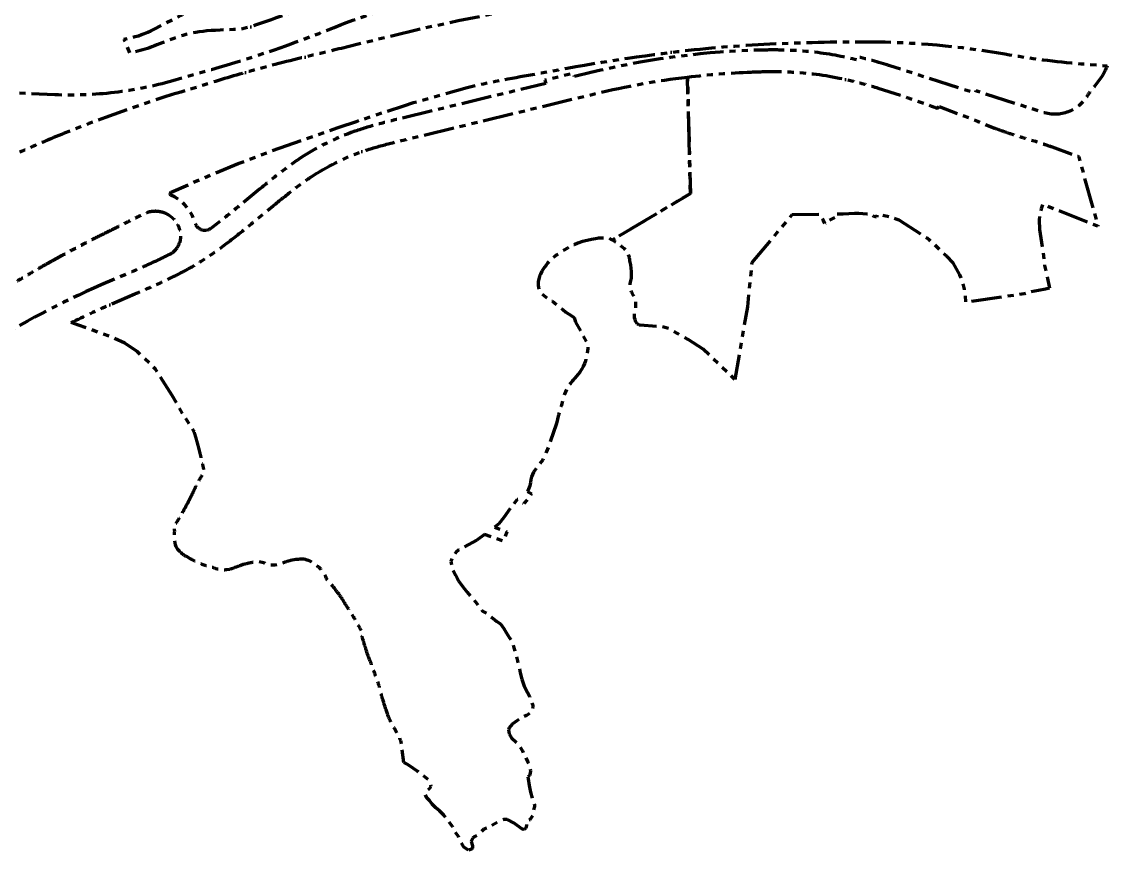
# Model space of a CAD drawing. Header units: metres. Extents: x 826132 to 828546, y 839818 to 841016.
# Drawn here: x 826764 to 827434, y 839995 to 840506 of the extents above; entities that cross this region are included whole.
import ezdxf

# ---------------------------------------------------------------- set-up
doc = ezdxf.new("R2010")
doc.units = ezdxf.units.M
doc.linetypes.add('( Phantom )', pattern=[2.5, 1.25, -0.25, 0.25, -0.25, 0.25, -0.25])
doc.layers.add('OAP820__', color=7, linetype='Continuous', lineweight=30)

# ---------------------------------------------------------------- blocks, each defined once
blk = doc.blocks.new('DGN_COMPLEXSHAPE19')
at = {"layer": 'OAP820__', "color": 7, "linetype": '( Phantom )', "lineweight": 106, "ltscale": 15}
for p, q in [((826861.82, 840369.33), (826861.82, 840369.33)), ((826855.93, 840362.34), (826855.93, 840362.34)), ((826813.5, 840343.32), (826813.5, 840343.32)), ((826741.76, 840305.44), (826704.35, 840281.7)), ((826700.38, 840282.38), (826700.38, 840282.38)), ((826704.35, 840281.7), (826704.35, 840281.7))]:
    blk.add_line(p, q, dxfattribs=at)
at = {"layer": 'OAP820__', "color": 7, "linetype": '( Phantom )', "lineweight": 106, "ltscale": 15, "flags": 128}
blk.add_lwpolyline([(826855.93, 840362.34), (826855.63, 840362.18), (826854.6, 840361.66), (826853.56, 840361.13), (826852.53, 840360.61), (826851.48, 840360.1), (826850.44, 840359.59), (826849.39, 840359.09), (826848.34, 840358.58), (826847.29, 840358.09), (826846.23, 840357.59), (826845.17, 840357.1), (826844.11, 840356.62), (826843.04, 840356.13), (826841.97, 840355.65), (826840.9, 840355.17), (826839.83, 840354.69), (826838.76, 840354.22), (826837.68, 840353.75), (826836.6, 840353.27), (826835.52, 840352.8), (826834.44, 840352.33), (826833.35, 840351.86), (826832.27, 840351.39), (826831.18, 840350.93), (826830.1, 840350.46), (826829.01, 840349.99), (826813.5, 840343.32)], dxfattribs=at)
at = {"layer": 'OAP820__', "color": 7, "linetype": '( Phantom )', "lineweight": 106, "ltscale": 15}
for centre, radius, start, end in [((826850.4, 840372.99), 12, 297.46741, 342.22585), ((827015.14, 839874.55), 510.3, 113.27477, 122.3934), ((826702.74, 840284.24), 3, 218.27328, 302.3934)]:
    blk.add_arc(centre, radius, start, end, dxfattribs=at)
blk.add_rational_spline([(826695.38, 840288.72), (826692.65, 840292.18), (826689.23, 840294.83), (826690.9, 840296.26), (826692.63, 840297.65), (826699.93, 840303.38), (826707.23, 840309.11), (826715.39, 840315.25), (826723.54, 840321.39), (826735.95, 840329.47), (826748.35, 840337.56), (826755.6, 840342.02), (826762.85, 840346.49), (826770.19, 840350.76), (826777.53, 840355.04), (826784.96, 840359.15), (826792.39, 840363.26), (826799.91, 840367.21), (826807.44, 840371.15), (826815.83, 840375.31), (826824.22, 840379.46), (826832.6, 840383.66), (826840.98, 840387.85), (826841.96, 840388.17), (826842.95, 840388.48), (826843.4, 840388.56), (826843.85, 840388.64), (826844.42, 840388.74), (826845, 840388.85), (826846.04, 840388.89), (826847.07, 840388.93), (826848.11, 840388.83), (826849.14, 840388.74), (826850.18, 840388.53), (826851.22, 840388.33), (826852.22, 840387.97), (826853.22, 840387.61), (826854.15, 840387.1), (826855.09, 840386.59), (826855.93, 840385.95), (826856.77, 840385.3), (826857.49, 840384.64), (826858.21, 840383.98), (826858.83, 840383.23), (826859.44, 840382.49), (826859.95, 840381.66), (826860.46, 840380.83), (826860.86, 840379.94), (826861.25, 840379.05), (826861.6, 840377.94), (826861.96, 840376.83), (826862.14, 840375.67), (826862.32, 840374.52), (826862.33, 840373.35), (826862.33, 840372.18), (826862.16, 840371.03), (826861.99, 840369.87)], [1, 0.992601503754, 1, 1, 1, 1, 1, 1, 1, 1, 1, 1, 1, 1, 1, 1, 1, 1, 1, 1, 1, 1, 1, 1, 1, 1, 1, 1, 1, 1, 1, 1, 1, 1, 1, 1, 1, 1, 1, 1, 1, 1, 1, 1, 1, 1, 1, 1, 1, 1, 1, 1, 1, 1, 1, 1, 1], degree=2, knots=[0, 0, 0, 0.008936, 0.008936, 0.045642, 0.045642, 0.082348, 0.082348, 0.119054, 0.119054, 0.15576, 0.15576, 0.192466, 0.192466, 0.229172, 0.229172, 0.265878, 0.265878, 0.302584, 0.302584, 0.33929, 0.33929, 0.375996, 0.375996, 0.412703, 0.412703, 0.449409, 0.449409, 0.486115, 0.486115, 0.522821, 0.522821, 0.559527, 0.559527, 0.596233, 0.596233, 0.632939, 0.632939, 0.669645, 0.669645, 0.706351, 0.706351, 0.743057, 0.743057, 0.779763, 0.779763, 0.81647, 0.81647, 0.853176, 0.853176, 0.889882, 0.889882, 0.926588, 0.926588, 0.963294, 0.963294, 1, 1, 1], dxfattribs=at)
for points in [[(826861.99, 840369.87), (826861.91, 840369.6), (826861.82, 840369.33)], [(826700.38, 840282.38), (826697.88, 840285.55), (826695.38, 840288.72)]]:
    blk.add_open_spline(points, degree=2, dxfattribs=at)

msp = doc.modelspace()

# ---------------------------------------------------------------- linework, layer by layer
at = {"color": 7, "linetype": '( Phantom )', "lineweight": 106, "ltscale": 15, "flags": 128}
for points in [[(826997.37, 840526.62, 0.004377), (826991.17, 840524.93), (826991.17, 840524.93), (826955.32, 840520.94, -0.018049), (826905.8, 840502.56), (826905.8, 840502.56), (826899.94, 840501.04), (826897.59, 840500.92), (826895.05, 840500.81), (826892.37, 840500.69), (826889.61, 840500.57), (826886.81, 840500.44), (826884.03, 840500.29), (826881.31, 840500.11), (826878.7, 840499.9), (826876.25, 840499.65), (826873.94, 840499.36), (826871.75, 840499.02), (826869.67, 840498.64), (826867.67, 840498.21), (826865.73, 840497.74), (826863.83, 840497.21), (826861.95, 840496.64), (826860.08, 840496.02), (826858.21, 840495.36), (826856.37, 840494.67), (826854.55, 840493.97), (826852.78, 840493.26), (826851.05, 840492.57), (826849.38, 840491.9), (826847.78, 840491.26), (826846.26, 840490.67), (826844.79, 840490.12), (826843.36, 840489.61), (826841.94, 840489.13), (826840.52, 840488.67), (826839.07, 840488.23), (826837.58, 840487.81), (826836.02, 840487.39), (826834.38, 840486.98), (826832.65, 840486.57), (826831.16, 840486.25), (826827.52, 840494.86), (826828.36, 840495), (826830.39, 840495.4), (826832.41, 840495.86), (826834.41, 840496.4), (826836.39, 840496.99), (826838.35, 840497.66), (826840.28, 840498.39), (826842.19, 840499.19), (826844.08, 840500.04), (826846.07, 840501.03), (826862.75, 840509.67), (826862.75, 840509.67), (826862.76, 840509.67), (826862.76, 840509.67), (826862.84, 840509.71), (826862.85, 840509.71), (826862.85, 840509.72), (826862.86, 840509.72), (826863.33, 840509.96), (826863.34, 840509.96), (826863.35, 840509.97), (826863.36, 840509.97), (826863.51, 840510.05), (826863.52, 840510.06), (826863.53, 840510.06), (826863.54, 840510.07), (826864.02, 840510.3), (826864.03, 840510.3), (826864.04, 840510.31), (826864.05, 840510.31), (826864.2, 840510.39), (826864.21, 840510.39), (826864.22, 840510.4), (826864.23, 840510.4), (826864.71, 840510.63), (826864.72, 840510.64), (826864.73, 840510.64), (826864.74, 840510.65), (826864.9, 840510.72), (826864.91, 840510.72), (826864.92, 840510.73), (826864.92, 840510.73), (826865.41, 840510.96), (826865.42, 840510.96), (826865.43, 840510.96), (826865.44, 840510.97), (826865.6, 840511.04), (826865.6, 840511.04), (826865.62, 840511.05), (826865.62, 840511.05), (826866.11, 840511.27), (826866.12, 840511.27), (826866.13, 840511.28), (826866.14, 840511.28), (826866.3, 840511.35), (826866.31, 840511.35), (826866.32, 840511.36), (826866.33, 840511.36), (826866.82, 840511.57), (826866.83, 840511.58), (826866.84, 840511.58), (826866.84, 840511.58), (826867.01, 840511.65), (826867.01, 840511.66), (826867.03, 840511.66), (826867.03, 840511.66), (826867.53, 840511.87), (826867.54, 840511.87), (826867.55, 840511.88), (826867.55, 840511.88), (826867.72, 840511.95), (826867.73, 840511.95), (826867.74, 840511.95), (826867.74, 840511.96), (826868.24, 840512.15), (826868.25, 840512.16), (826868.26, 840512.16), (826868.27, 840512.16), (826868.43, 840512.23), (826868.44, 840512.23), (826868.45, 840512.24), (826868.46, 840512.24), (826868.96, 840512.43), (826868.97, 840512.43), (826868.98, 840512.44), (826868.99, 840512.44), (826869.15, 840512.5), (826869.16, 840512.5), (826869.17, 840512.51), (826869.18, 840512.51), (826869.68, 840512.7), (826869.69, 840512.7), (826869.7, 840512.7), (826869.71, 840512.7), (826869.87, 840512.76), (826869.88, 840512.77), (826869.89, 840512.77), (826869.9, 840512.77), (826870.4, 840512.95), (826870.41, 840512.95), (826870.42, 840512.96), (826870.43, 840512.96), (826870.6, 840513.02), (826870.61, 840513.02), (826870.62, 840513.03), (826870.63, 840513.03), (826871.13, 840513.2), (826871.14, 840513.2), (826871.14, 840513.2), (826871.14, 840513.2), (826871.23, 840513.23), (826871.23, 840513.23), (826871.24, 840513.23), (826871.24, 840513.24), (826928.99, 840532.28), (826904.41, 840590.35), (826959.82, 840615.36), (826997.37, 840526.62)], [(826881.5, 840476.16, 0.026649), (826957.06, 840502.1, -0.046688), (827020.66, 840521.12), (827020.66, 840521.12), (827051.78, 840527.35), (827051.78, 840527.35, -0.022285), (827083.15, 840532.18), (827083.15, 840532.18, -0.026771), (827101.85, 840533.2), (827101.85, 840533.2, 0.009629), (827140.68, 840533.99), (827140.68, 840533.99, 0.015248), (827158.93, 840535.28), (827158.93, 840535.28, -0.004831), (827182.54, 840537.43), (827182.54, 840537.43, -0.020323), (827282.2, 840541.49), (827282.2, 840541.49, 0.012539), (827290.08, 840541.69), (827290.08, 840541.69), (827290.13, 840528.41), (827261.46, 840527.97), (827249.24, 840527.94), (827237.04, 840527.62), (827224.43, 840526.95), (827211.57, 840526.43), (827202.9, 840525.88), (827192.78, 840525.11), (827182.01, 840524.14), (827169.29, 840522.95), (827119.47, 840520.18), (827119.47, 840520.18), (827119.47, 840520.18, 0.020208), (827107.32, 840519.01), (827107.32, 840519.01), (827104.08, 840518.56), (827097.56, 840517.56), (827090.56, 840516.48), (827085.61, 840515.7), (827085.41, 840515.66), (827077.94, 840514.45), (827065.15, 840512.21), (827057.86, 840510.93), (827033.55, 840506.07), (827012.97, 840501.65), (826964.78, 840489.97), (826964.78, 840489.97), (826964.78, 840489.97, -0.001316), (826939.19, 840483.83), (826939.19, 840483.83, 0.010702), (826902.47, 840474.29), (826902.47, 840474.29, 0.008706), (826872.91, 840465.38), (826872.91, 840465.38, 0.024715), (826790.69, 840436.82), (826790.69, 840436.82, 0.008009), (826764.69, 840425.84), (826764.69, 840425.84), (826743.4, 840416.44), (826743.4, 840416.44, -0.007267), (826721.86, 840407.3), (826721.86, 840407.3), (826703.42, 840399.79), (826702.72, 840399.5), (826702.02, 840399.22), (826701.33, 840398.94), (826700.63, 840398.65), (826699.94, 840398.37), (826699.24, 840398.09), (826698.55, 840397.81), (826697.86, 840397.53), (826697.17, 840397.26), (826696.47, 840396.98), (826695.78, 840396.71), (826695.09, 840396.43), (826694.4, 840396.16), (826693.71, 840395.89), (826693.02, 840395.62), (826692.32, 840395.35), (826691.63, 840395.09), (826690.94, 840394.83), (826690.25, 840394.57), (826689.56, 840394.31), (826688.87, 840394.05), (826688.18, 840393.8), (826687.49, 840393.55), (826686.8, 840393.3), (826686.1, 840393.06), (826685.41, 840392.81), (826684.72, 840392.57), (826684.03, 840392.34), (826683.33, 840392.11), (826682.64, 840391.88), (826681.95, 840391.65), (826681.25, 840391.43), (826680.56, 840391.21), (826679.87, 840390.99), (826679.17, 840390.78), (826678.48, 840390.58), (826677.78, 840390.37), (826677.09, 840390.17), (826676.39, 840389.98), (826675.69, 840389.79), (826675, 840389.6), (826674.3, 840389.42), (826673.6, 840389.24), (826672.36, 840388.94), (826672.36, 840388.94), (826672.36, 840388.94, -0.086485), (826647.98, 840389.02), (826647.98, 840389.02, -0.037553), (826637.67, 840391.67), (826637.67, 840391.67, -0.040476), (826631.14, 840394.48), (826631.14, 840394.48, -0.094754), (826607.42, 840413.54), (826607.42, 840413.54), (826607.06, 840414.06), (826606.67, 840414.66), (826606.28, 840415.26), (826605.9, 840415.86), (826605.52, 840416.47), (826605.15, 840417.08), (826604.78, 840417.69), (826604.41, 840418.31), (826604.05, 840418.93), (826603.69, 840419.55), (826603.34, 840420.18), (826602.99, 840420.81), (826602.64, 840421.44), (826602.29, 840422.07), (826601.95, 840422.71), (826601.62, 840423.35), (826601.29, 840423.99), (826600.96, 840424.63), (826600.63, 840425.28), (826600.31, 840425.93), (826599.99, 840426.58), (826599.67, 840427.24), (826599.36, 840427.89), (826599.05, 840428.55), (826598.74, 840429.21), (826598.44, 840429.88), (826598.14, 840430.54), (826597.84, 840431.21), (826597.54, 840431.87), (826597.25, 840432.55), (826596.96, 840433.22), (826596.67, 840433.89), (826596.39, 840434.57), (826596.1, 840435.24), (826595.82, 840435.92), (826595.54, 840436.6), (826595.08, 840437.73), (826595.08, 840437.73, -0.448572), (826597.07, 840441.75), (826628.84, 840450.52), (826628.84, 840450.52, -0.011094), (826643.9, 840454.32), (826652.14, 840456.1), (826652.14, 840456.1, -0.060845), (826736.74, 840462.82), (826736.74, 840462.82), (826784.92, 840460.78), (826784.92, 840460.78, 0.080099), (826857.64, 840469.36), (826857.64, 840469.36), (826881.5, 840476.16)], [(827281.67, 840493.29, -0.000955), (827286.18, 840493.29), (827286.18, 840493.29, -0.042774), (827370.67, 840485.76), (827370.67, 840485.76, 0.023292), (827417.53, 840479.75), (827417.53, 840479.75), (827433.77, 840478.43), (827433.77, 840478.43, -0.089128), (827424.98, 840464.73), (827424.98, 840464.73, 0.054702), (827421.6, 840460.18, -0.351369), (827394.14, 840449.69), (827394.14, 840449.69), (827352.84, 840462.95), (827352.38, 840461.52), (827299.8, 840478.4), (827299.8, 840478.4), (827299.8, 840478.4, 0.004409), (827298.09, 840478.93), (827298.09, 840478.93), (827297.26, 840479.18), (827295.85, 840479.6), (827294.44, 840480.02), (827293.02, 840480.44), (827291.6, 840480.84), (827290.18, 840481.25), (827288.75, 840481.65), (827287.32, 840482.04), (827285.89, 840482.43), (827284.46, 840482.81), (827283.02, 840483.18), (827281.57, 840483.55), (827279.88, 840483.97), (827279.51, 840482), (827278.21, 840482.32), (827276.77, 840482.66), (827275.32, 840482.99), (827273.87, 840483.32), (827272.42, 840483.63), (827270.96, 840483.94), (827269.52, 840484.23), (827269.51, 840484.23), (827269.51, 840484.23, 0.035086), (827240.98, 840487.84), (827240.98, 840487.84), (827240.97, 840487.84), (827240.09, 840487.89), (827239.21, 840487.93), (827238.32, 840487.97), (827237.44, 840488.01), (827236.55, 840488.04), (827235.67, 840488.07), (827234.78, 840488.1), (827233.9, 840488.12), (827233.02, 840488.14), (827232.13, 840488.16), (827231.25, 840488.17), (827230.37, 840488.18), (827229.49, 840488.19), (827228.6, 840488.19), (827227.72, 840488.19), (827226.84, 840488.19), (827225.96, 840488.19), (827225.08, 840488.18), (827224.2, 840488.17), (827223.33, 840488.16), (827222.45, 840488.15), (827221.57, 840488.13), (827220.69, 840488.11), (827219.81, 840488.09), (827218.94, 840488.07), (827218.06, 840488.05), (827217.19, 840488.02), (827216.31, 840487.99), (827215.44, 840487.97), (827214.56, 840487.93), (827213.69, 840487.9), (827213.69, 840487.9), (827213.69, 840487.9), (827213.69, 840487.9, 0.049732), (827115.41, 840474.28), (827115.41, 840474.28), (827105.32, 840471.84), (827104.85, 840473.78), (827087.07, 840469.49), (827087.54, 840467.54), (826999.26, 840446.21), (826998.32, 840445.98), (826997.38, 840445.75), (826996.44, 840445.52), (826995.49, 840445.3), (826994.55, 840445.06), (826993.6, 840444.83), (826992.66, 840444.6), (826991.71, 840444.37), (826990.76, 840444.13), (826989.81, 840443.89), (826988.86, 840443.65), (826987.91, 840443.41), (826986.96, 840443.16), (826986.01, 840442.91), (826985.06, 840442.66), (826984.11, 840442.4), (826983.16, 840442.15), (826982.21, 840441.88), (826981.26, 840441.62), (826980.31, 840441.35), (826979.36, 840441.07), (826978.41, 840440.79), (826977.46, 840440.51), (826976.51, 840440.22), (826975.56, 840439.93), (826974.61, 840439.63), (826973.66, 840439.33), (826972.71, 840439.02), (826971.76, 840438.7), (826970.82, 840438.38), (826969.89, 840438.06), (826969.87, 840438.05), (826969.87, 840438.05), (826969.87, 840438.05, 0.062314), (826935.38, 840420.89), (826935.38, 840420.89), (826935.37, 840420.89), (826934.55, 840420.34), (826933.72, 840419.78), (826932.9, 840419.21), (826932.08, 840418.64), (826931.27, 840418.07), (826930.46, 840417.49), (826929.65, 840416.91), (826928.85, 840416.33), (826928.05, 840415.74), (826927.25, 840415.15), (826926.46, 840414.56), (826925.67, 840413.96), (826924.88, 840413.37), (826924.1, 840412.77), (826923.32, 840412.16), (826922.54, 840411.56), (826921.77, 840410.95), (826921, 840410.35), (826920.23, 840409.74), (826919.46, 840409.13), (826918.7, 840408.51), (826917.93, 840407.9), (826917.17, 840407.29), (826916.41, 840406.68), (826915.66, 840406.06), (826914.9, 840405.45), (826914.15, 840404.83), (826913.4, 840404.22), (826912.65, 840403.6), (826911.89, 840402.99), (826911.15, 840402.38), (826899.48, 840392.82), (826898.56, 840392.07), (826897.64, 840391.32), (826896.73, 840390.57), (826895.81, 840389.82), (826894.9, 840389.08), (826893.98, 840388.33), (826893.06, 840387.59), (826892.15, 840386.85), (826891.23, 840386.11), (826890.32, 840385.38), (826889.4, 840384.65), (826888.48, 840383.92), (826887.56, 840383.19), (826886.64, 840382.47), (826885.72, 840381.75), (826884.8, 840381.04), (826883.87, 840380.32), (826882.94, 840379.62), (826882.01, 840378.91), (826881.08, 840378.22), (826880.91, 840378.09), (826880.91, 840378.09), (826880.91, 840378.09, -0.493719), (826871.75, 840380.7), (826871.75, 840380.7), (826870.61, 840383.77), (826869.53, 840386.26), (826868.21, 840388.62), (826866.65, 840390.85), (826864.88, 840392.9), (826862.92, 840394.77), (826860.91, 840396.3), (826858.73, 840397.58), (826856.43, 840398.62), (826856.06, 840399.06), (826855.97, 840399.63), (826856.2, 840400.15), (826856.67, 840400.48), (826876.78, 840409.42), (826897.97, 840418.11), (826918.42, 840425.85), (826938.99, 840433.25), (826959.68, 840440.31), (826971.55, 840444.38), (826972.78, 840444.8), (826974.25, 840445.3), (826980.4, 840447.41), (827000, 840453.79), (827006.12, 840455.78), (827039.12, 840465.05), (827039.12, 840465.05), (827039.12, 840465.05, -0.020963), (827079.43, 840472.99), (827079.43, 840472.99, -0.018337), (827164.98, 840486.77), (827164.98, 840486.77, -0.017977), (827222.03, 840491.75), (827222.03, 840491.75, -0.012643), (827281.63, 840493.29), (827281.67, 840493.29)], [(826942.75, 840409.82, -0.062269), (826974.26, 840425.5), (826974.26, 840425.5), (826975.14, 840425.8), (826976.01, 840426.1), (826976.88, 840426.39), (826977.75, 840426.67), (826978.63, 840426.95), (826979.52, 840427.23), (826980.4, 840427.5), (826981.29, 840427.77), (826982.18, 840428.04), (826983.07, 840428.3), (826983.97, 840428.56), (826984.87, 840428.82), (826985.77, 840429.07), (826986.67, 840429.32), (826987.58, 840429.56), (826988.49, 840429.81), (826989.4, 840430.05), (826990.32, 840430.29), (826991.23, 840430.53), (826992.15, 840430.76), (826993.07, 840431), (826993.99, 840431.23), (826994.92, 840431.46), (826995.85, 840431.69), (826996.78, 840431.92), (826997.71, 840432.15), (826998.64, 840432.37), (826999.57, 840432.6), (827000.51, 840432.83), (827001.45, 840433.05), (827002.39, 840433.28), (827118.53, 840461.35), (827118.53, 840461.35, -0.029457), (827174.92, 840471.51), (827174.92, 840471.51), (827176.79, 840399.69), (827128.57, 840370.98), (827126.7, 840371.91), (827125.77, 840372.08), (827124.76, 840372.16), (827123.23, 840372.25), (827121.71, 840372.25), (827120.18, 840372.08), (827119.17, 840371.91), (827118.24, 840371.74), (827115.7, 840371.31), (827113.16, 840370.81), (827110.19, 840370.04), (827107.31, 840369.11), (827105.03, 840368.1), (827103.16, 840367.25), (827100.88, 840366.07), (827098.76, 840364.79), (827097.07, 840363.69), (827095.8, 840362.76), (827094.36, 840361.83), (827093.17, 840360.9), (827091.56, 840359.63), (827089.79, 840357.85), (827088.68, 840356.67), (827087.75, 840355.57), (827086.82, 840354.3), (827085.97, 840353.03), (827085.21, 840351.76), (827084.28, 840349.89), (827083.77, 840348.71), (827083.43, 840347.78), (827083.1, 840346.34), (827082.93, 840345.32), (827082.93, 840343.29), (827083.1, 840341.76), (827083.27, 840340.75), (827083.6, 840339.82), (827083.94, 840338.8), (827090.63, 840333.38), (827091.65, 840333.38), (827094.78, 840330.67), (827098, 840328.13), (827100.03, 840326.61), (827101.64, 840325.42), (827105.03, 840323.22), (827105.96, 840320.43), (827112.73, 840308.15), (827112.99, 840307.72), (827113.32, 840306.71), (827113.41, 840306.2), (827113.49, 840305.18), (827113.49, 840304.17), (827112.65, 840299.17), (827112.22, 840297.31), (827111.8, 840295.87), (827111.46, 840294.94), (827110.61, 840293.08), (827109.6, 840291.3), (827108.5, 840289.6), (827107.48, 840288.42), (827105.37, 840285.62), (827104.43, 840284.61), (827103.76, 840283.93), (827102.74, 840282.66), (827102.15, 840281.9), (827101.39, 840280.63), (827100.88, 840279.7), (827100.37, 840278.85), (827099.18, 840275.97), (827098.68, 840274.53), (827096.98, 840268.69), (827095.46, 840263.27), (827094.19, 840257.85), (827088.09, 840240.58), (827087.5, 840239.14), (827086.91, 840237.78), (827085.72, 840235.5), (827083.69, 840232.96), (827081.83, 840230.5), (827080.05, 840227.88), (827079.37, 840226.52), (827078.78, 840225.08), (827078.31, 840223.48), (827078.1, 840221.53), (827077.85, 840219.49), (827076.58, 840216.45), (827076.41, 840215.99), (827078.69, 840214.53), (827077.57, 840213.02), (827077.54, 840212.98), (827076.45, 840211.38), (827074, 840208.61), (827073.78, 840208.83), (827073.02, 840209.59), (827072.6, 840209.84), (827071.75, 840210.43), (827071.02, 840210.87), (827069.97, 840211.13), (827061.62, 840200), (827058.68, 840196.07), (827055.97, 840194.05), (827063.49, 840191.15), (827061.43, 840185.28), (827049.85, 840189.49), (827045.14, 840185.98), (827034.02, 840180.02), (827032.28, 840178.54), (827030.3, 840176.02), (827028.95, 840172.92), (827029.81, 840168.82), (827031.96, 840164.45), (827032.95, 840162.53), (827033.82, 840160.85), (827036.59, 840157), (827039.05, 840153.96), (827042.08, 840150.38), (827044.28, 840147.99), (827046.06, 840145.65), (827047.43, 840143.48), (827048.67, 840142.16), (827050.98, 840140.89), (827053.22, 840139.29), (827055.3, 840137.56), (827056.1, 840136.96), (827057.38, 840135.83), (827059.73, 840134.42), (827061.77, 840131.54), (827063.19, 840129.12), (827065.17, 840125.83), (827066.55, 840123.78), (827067.66, 840120.43), (827068.76, 840116.96), (827069.43, 840114.42), (827070.15, 840111.59), (827071.07, 840107.94), (827071.85, 840104.28), (827072.8, 840100.22), (827074.26, 840095.94), (827076.28, 840092.17), (827077.75, 840089.37), (827078.67, 840086.67), (827079.38, 840084.59), (827079.75, 840083.33), (827079.53, 840083), (827079.28, 840081.16), (827078.2, 840079.7), (827075.6, 840077.92), (827069.64, 840074.68), (827066.85, 840072.64), (827065.01, 840070.29), (827064.63, 840069.08), (827064.95, 840066.54), (827066.47, 840064.2), (827070.92, 840059.94), (827073.2, 840056.2), (827076.57, 840049.09), (827077.78, 840045.91), (827078.16, 840043.76), (827078.03, 840042.42), (827077.46, 840040.96), (827076.52, 840040.09), (827076.76, 840038.8), (827077.32, 840034.81), (827078.15, 840030.66), (827079.26, 840026.94), (827080.2, 840024.45), (827080.64, 840022.87), (827080.58, 840021.72), (827079.67, 840018.85), (827079.55, 840016.22), (827077.82, 840013.51), (827075.93, 840013.3), (827075.76, 840010.93), (827075.71, 840010.22), (827075.27, 840008.45), (827074.31, 840007.62), (827073.87, 840007.56), (827072.73, 840008), (827068.09, 840011.43), (827063.84, 840013.71), (827061.68, 840013.77), (827059.59, 840013.01), (827056.23, 840011.1), (827049.44, 840007.73), (827046.72, 840005.13), (827045.51, 840004.24), (827043.74, 840003.35), (827042.53, 840002.33), (827041.67, 840000.25), (827042.47, 839997.44), (827042.47, 839996.55), (827042.22, 839995.85), (827041.73, 839995.57), (827039.91, 839994.79), (827037.03, 839996.75), (827035.32, 839999.61), (827033.7, 840003.24), (827031.68, 840006.25), (827029.99, 840009.44), (827028.08, 840012.17), (827026.1, 840014.52), (827024.63, 840016.41), (827022.01, 840019.08), (827019.71, 840020.89), (827017.62, 840023.32), (827015.91, 840025.52), (827014.33, 840027.13), (827013.24, 840029.44), (827015.04, 840032.28), (827016.04, 840032.91), (827016.82, 840034.24), (827016.66, 840036.34), (827015.41, 840038.1), (827013.29, 840039.77), (827010.83, 840041.76), (827008.61, 840043.43), (827003.35, 840047.08), (827001.36, 840048.25), (827000, 840048.88), (826998.28, 840062.57), (826997.91, 840063.19), (826997.66, 840063.69), (826997.39, 840064.37), (826996.73, 840065.47), (826995.8, 840067.17), (826995.54, 840067.67), (826994.27, 840069.79), (826994.02, 840070.3), (826993.26, 840071.57), (826993, 840072.08), (826992.75, 840072.5), (826992.48, 840073.18), (826992.07, 840073.86), (826991.9, 840074.36), (826991.65, 840074.79), (826991.48, 840075.21), (826991.22, 840075.72), (826991.06, 840076.14), (826990.89, 840076.65), (826990.63, 840077.07), (826990.29, 840078), (826990.12, 840078.51), (826989.95, 840078.94), (826989.11, 840081.39), (826988.94, 840081.81), (826988.51, 840083.25), (826988.01, 840084.78), (826987.84, 840085.2), (826987.7, 840086), (826987.24, 840087.15), (826987.16, 840087.66), (826986.99, 840088.16), (826986.74, 840089.1), (826986.4, 840090.11), (826986.26, 840090.96), (826985.89, 840092.06), (826985.81, 840092.57), (826985.64, 840093.08), (826985.49, 840093.92), (826985.13, 840095.02), (826984.97, 840095.97), (826984.7, 840096.63), (826984.37, 840097.65), (826984.2, 840098.07), (826983.86, 840099.09), (826983.69, 840099.51), (826983.35, 840100.53), (826983.18, 840100.95), (826982.84, 840101.97), (826982.67, 840102.39), (826982.33, 840103.41), (826982.16, 840103.83), (826981.74, 840105.1), (826981.4, 840105.78), (826981.23, 840106.2), (826980.89, 840107.22), (826980.72, 840107.64), (826980.39, 840108.66), (826980.22, 840109.08), (826980.05, 840109.59), (826979.88, 840110.01), (826979.71, 840110.52), (826979.45, 840111.03), (826979.29, 840111.45), (826979.12, 840111.96), (826978.95, 840112.38), (826978.52, 840113.65), (826978.18, 840114.33), (826978.02, 840114.75), (826977.68, 840115.77), (826977.51, 840116.19), (826977.17, 840117.21), (826977.08, 840117.72), (826976.91, 840118.14), (826976.58, 840119.16), (826976.41, 840119.58), (826976.24, 840120.09), (826976.13, 840120.74), (826975.81, 840121.53), (826975.64, 840122.03), (826975.54, 840122.69), (826975.22, 840123.47), (826975.14, 840123.98), (826974.8, 840125), (826974.63, 840125.76), (826974.46, 840126.27), (826974.46, 840126.78), (826974.63, 840127.28), (826974.97, 840128.05), (826974.71, 840128.55), (826974.44, 840129.23), (826973.27, 840131.18), (826973.02, 840131.69), (826972.85, 840132.11), (826972.34, 840132.96), (826972.09, 840133.47), (826971.33, 840134.74), (826971.07, 840135.24), (826969.8, 840137.36), (826969.55, 840137.87), (826969.21, 840138.29), (826967.69, 840140.83), (826967.43, 840141.34), (826967.09, 840141.76), (826966.08, 840143.46), (826965.74, 840143.88), (826964.98, 840145.15), (826964.64, 840145.57), (826964.3, 840146.08), (826964.04, 840146.51), (826963.79, 840147.01), (826963.28, 840147.86), (826962.94, 840148.28), (826962.18, 840149.55), (826961.84, 840149.98), (826961.33, 840150.82), (826961, 840151.25), (826960.74, 840151.67), (826960.4, 840152.09), (826960.1, 840152.6), (826959.22, 840153.7), (826958.96, 840154.13), (826958.63, 840154.55), (826958.37, 840154.97), (826958.03, 840155.31), (826957.69, 840155.73), (826957.31, 840156.37), (826956.76, 840156.92), (826956.42, 840157.34), (826956.17, 840157.77), (826955.83, 840158.11), (826955.49, 840158.53), (826954.98, 840159.21), (826954.14, 840159.88), (826953.46, 840160.56), (826953.12, 840160.98), (826952.61, 840161.83), (826952.36, 840162.34), (826952.19, 840162.76), (826952.02, 840163.44), (826950.75, 840165.56), (826950.41, 840165.98), (826950.16, 840166.4), (826949.48, 840167.25), (826949.14, 840167.59), (826948.8, 840168.01), (826947.79, 840169.03), (826947.36, 840169.37), (826947.02, 840169.71), (826946.18, 840170.38), (826945.75, 840170.64), (826944.99, 840171.27), (826944.48, 840171.65), (826944.06, 840171.99), (826942.79, 840172.75), (826942.28, 840173.01), (826941.86, 840173.26), (826941.35, 840173.43), (826940.57, 840173.75), (826939.91, 840173.86), (826939.4, 840174.02), (826938.39, 840174.19), (826937.88, 840174.19), (826937.37, 840174.28), (826936.36, 840174.28), (826935.93, 840174.19), (826935.09, 840174.11), (826934.58, 840174.11), (826934.07, 840174.02), (826933.56, 840174.02), (826930.17, 840173.46), (826929.07, 840173.09), (826928.42, 840172.98), (826927.63, 840172.67), (826926.62, 840172.33), (826926.19, 840172.16), (826925.18, 840171.82), (826924.5, 840171.48), (826923.99, 840171.31), (826923.57, 840171.15), (826922.55, 840170.81), (826920.52, 840170.47), (826918.57, 840170.47), (826918.07, 840170.55), (826917.56, 840170.55), (826916.54, 840170.72), (826915.86, 840170.89), (826915.02, 840171.4), (826914.34, 840171.74), (826913.58, 840171.99), (826912.79, 840172.31), (826910.61, 840172.67), (826908.92, 840172.67), (826907.4, 840172.42), (826906.97, 840172.33), (826906.47, 840172.25), (826905.96, 840172.08), (826904.94, 840171.91), (826904.43, 840171.74), (826903.59, 840171.6), (826902.99, 840171.4), (826902.49, 840171.31), (826901.98, 840171.15), (826901.05, 840170.89), (826899.52, 840170.38), (826899.1, 840170.21), (826898.45, 840170.11), (826897.66, 840169.79), (826897.15, 840169.62), (826896.64, 840169.37), (826895.88, 840169.11), (826895.2, 840168.77), (826893.76, 840168.27), (826893.26, 840168.18), (826892.75, 840168.01), (826892.33, 840167.93), (826890.8, 840167.67), (826890.29, 840167.67), (826889.79, 840167.59), (826888.77, 840167.59), (826888.26, 840167.67), (826887.24, 840167.67), (826885.72, 840167.93), (826885.21, 840168.1), (826884.7, 840168.18), (826884.28, 840168.35), (826883.77, 840168.44), (826883.27, 840168.61), (826882.55, 840169.04), (826881.57, 840169.2), (826880.05, 840169.71), (826879.62, 840169.79), (826878.61, 840170.13), (826878.27, 840170.19), (826875.73, 840171.06), (826875.05, 840171.4), (826874.29, 840171.65), (826873.87, 840171.82), (826873.36, 840172.08), (826872.93, 840172.25), (826872.43, 840172.5), (826872, 840172.67), (826871.5, 840172.92), (826871.07, 840173.09), (826870.39, 840173.5), (826869.72, 840173.77), (826869.29, 840174.02), (826868.79, 840174.28), (826866.42, 840175.7), (826865.74, 840175.97), (826865.31, 840176.23), (826864.89, 840176.56), (826864.38, 840176.82), (826864.04, 840177.07), (826863.2, 840177.75), (826862.86, 840178.09), (826862.44, 840178.43), (826861.76, 840179.1), (826860.74, 840180.29), (826859.79, 840181.88), (826859.39, 840183.08), (826858.96, 840185.62), (826858.88, 840186.05), (826858.88, 840186.56), (826858.79, 840187.06), (826858.79, 840187.57), (826858.71, 840188.08), (826858.71, 840190.62), (826858.85, 840191.47), (826858.71, 840192.31), (826858.71, 840193.16), (826858.54, 840194.52), (826858.59, 840194.6), (826858.65, 840194.68), (826858.7, 840194.77), (826858.75, 840194.85), (826858.81, 840194.94), (826858.86, 840195.02), (826858.91, 840195.11), (826858.97, 840195.19), (826859.02, 840195.28), (826859.07, 840195.36), (826859.13, 840195.45), (826859.18, 840195.53), (826859.23, 840195.62), (826859.29, 840195.7), (826859.34, 840195.78), (826859.39, 840195.87), (826859.45, 840195.95), (826859.5, 840196.04), (826859.55, 840196.12), (826859.6, 840196.21), (826859.66, 840196.29), (826859.71, 840196.38), (826859.76, 840196.46), (826859.81, 840196.55), (826859.87, 840196.63), (826859.92, 840196.72), (826859.97, 840196.8), (826860.02, 840196.89), (826860.08, 840196.97), (826860.13, 840197.06), (826860.18, 840197.15), (826860.23, 840197.23), (826860.29, 840197.32), (826860.34, 840197.4), (826860.39, 840197.49), (826860.44, 840197.57), (826860.49, 840197.66), (826860.55, 840197.74), (826860.6, 840197.83), (826860.65, 840197.91), (826860.7, 840198), (826860.75, 840198.08), (826860.81, 840198.17), (826860.86, 840198.26), (826860.91, 840198.34), (826860.96, 840198.43), (826861.01, 840198.51), (826861.06, 840198.6), (826861.12, 840198.68), (826861.17, 840198.77), (826861.22, 840198.85), (826861.27, 840198.94), (826861.32, 840199.03), (826861.37, 840199.11), (826861.43, 840199.2), (826861.48, 840199.28), (826861.53, 840199.37), (826861.58, 840199.46), (826861.63, 840199.54), (826861.68, 840199.63), (826861.73, 840199.71), (826861.78, 840199.8), (826861.83, 840199.89), (826861.89, 840199.97), (826861.9, 840200), (826861.94, 840200.06), (826861.99, 840200.14), (826862.04, 840200.23), (826862.09, 840200.32), (826862.14, 840200.4), (826862.19, 840200.49), (826862.24, 840200.57), (826862.29, 840200.66), (826862.34, 840200.75), (826862.39, 840200.83), (826862.44, 840200.92), (826862.49, 840201.01), (826862.54, 840201.09), (826862.59, 840201.18), (826862.64, 840201.27), (826862.69, 840201.35), (826862.74, 840201.44), (826862.8, 840201.52), (826862.85, 840201.61), (826862.9, 840201.7), (826862.95, 840201.78), (826863, 840201.87), (826863.05, 840201.96), (826863.1, 840202.04), (826863.15, 840202.13), (826863.2, 840202.22), (826863.24, 840202.3), (826863.29, 840202.39), (826863.34, 840202.48), (826863.39, 840202.56), (826863.44, 840202.65), (826863.49, 840202.74), (826863.54, 840202.82), (826863.59, 840202.91), (826863.64, 840203), (826863.69, 840203.09), (826863.74, 840203.17), (826863.79, 840203.26), (826863.84, 840203.35), (826863.89, 840203.43), (826863.94, 840203.52), (826863.99, 840203.61), (826864.04, 840203.69), (826864.09, 840203.78), (826864.13, 840203.87), (826864.18, 840203.96), (826864.23, 840204.04), (826864.28, 840204.13), (826864.33, 840204.22), (826864.38, 840204.31), (826864.43, 840204.39), (826864.48, 840204.48), (826864.53, 840204.57), (826864.57, 840204.65), (826864.62, 840204.74), (826864.67, 840204.83), (826864.72, 840204.92), (826864.77, 840205), (826864.82, 840205.09), (826864.86, 840205.18), (826864.91, 840205.27), (826864.96, 840205.35), (826865.01, 840205.44), (826865.06, 840205.53), (826865.11, 840205.62), (826865.15, 840205.7), (826865.2, 840205.79), (826865.25, 840205.88), (826865.3, 840205.97), (826865.35, 840206.06), (826865.39, 840206.14), (826865.44, 840206.23), (826865.49, 840206.32), (826865.54, 840206.41), (826865.59, 840206.49), (826865.63, 840206.58), (826865.68, 840206.67), (826865.73, 840206.76), (826865.78, 840206.85), (826865.82, 840206.93), (826865.87, 840207.02), (826865.92, 840207.11), (826865.97, 840207.2), (826866.01, 840207.29), (826866.06, 840207.37), (826866.11, 840207.46), (826866.16, 840207.55), (826866.2, 840207.64), (826866.25, 840207.73), (826866.3, 840207.82), (826866.34, 840207.9), (826866.39, 840207.99), (826866.44, 840208.08), (826866.49, 840208.17), (826866.53, 840208.26), (826866.58, 840208.34), (826866.63, 840208.43), (826866.67, 840208.52), (826866.72, 840208.61), (826866.77, 840208.7), (826866.81, 840208.79), (826866.86, 840208.88), (826866.91, 840208.96), (826866.95, 840209.05), (826867, 840209.14), (826867.05, 840209.23), (826867.09, 840209.32), (826867.14, 840209.41), (826867.18, 840209.5), (826867.23, 840209.58), (826867.28, 840209.67), (826867.32, 840209.76), (826867.37, 840209.85), (826867.42, 840209.94), (826867.46, 840210.03), (826867.51, 840210.12), (826867.55, 840210.21), (826867.6, 840210.29), (826867.65, 840210.38), (826867.69, 840210.47), (826867.74, 840210.56), (826867.78, 840210.65), (826867.83, 840210.74), (826867.87, 840210.83), (826867.92, 840210.92), (826867.97, 840211.01), (826868.01, 840211.09), (826868.06, 840211.18), (826868.1, 840211.27), (826868.15, 840211.36), (826868.19, 840211.45), (826868.24, 840211.54), (826868.28, 840211.63), (826868.33, 840211.72), (826868.37, 840211.81), (826868.42, 840211.9), (826868.46, 840211.99), (826868.51, 840212.08), (826868.55, 840212.16), (826868.6, 840212.25), (826868.64, 840212.34), (826868.69, 840212.43), (826868.73, 840212.52), (826868.78, 840212.61), (826868.82, 840212.7), (826868.87, 840212.79), (826868.91, 840212.88), (826868.96, 840212.97), (826869, 840213.06), (826869.05, 840213.15), (826869.09, 840213.24), (826869.13, 840213.33), (826869.18, 840213.42), (826869.22, 840213.51), (826869.27, 840213.6), (826869.31, 840213.69), (826869.36, 840213.78), (826869.4, 840213.87), (826869.44, 840213.96), (826869.49, 840214.04), (826869.53, 840214.13), (826869.58, 840214.22), (826869.62, 840214.31), (826869.66, 840214.4), (826869.71, 840214.49), (826869.75, 840214.58), (826869.8, 840214.67), (826869.84, 840214.76), (826869.88, 840214.85), (826869.93, 840214.94), (826869.97, 840215.03), (826870.01, 840215.12), (826870.06, 840215.21), (826870.1, 840215.3), (826870.14, 840215.39), (826870.19, 840215.48), (826870.23, 840215.57), (826870.27, 840215.66), (826870.32, 840215.75), (826870.36, 840215.84), (826870.4, 840215.93), (826870.45, 840216.02), (826870.49, 840216.12), (826870.53, 840216.21), (826870.58, 840216.3), (826870.62, 840216.39), (826870.66, 840216.48), (826870.71, 840216.57), (826870.75, 840216.66), (826870.79, 840216.75), (826870.83, 840216.84), (826870.88, 840216.93), (826870.92, 840217.02), (826870.96, 840217.11), (826871, 840217.2), (826871.05, 840217.29), (826871.09, 840217.38), (826871.13, 840217.47), (826871.17, 840217.56), (826871.22, 840217.65), (826871.26, 840217.74), (826871.3, 840217.83), (826871.34, 840217.92), (826871.38, 840218.02), (826871.43, 840218.11), (826871.47, 840218.2), (826871.51, 840218.29), (826871.55, 840218.38), (826871.6, 840218.47), (826871.64, 840218.56), (826871.68, 840218.65), (826871.72, 840218.74), (826871.76, 840218.83), (826871.8, 840218.92), (826871.85, 840219.01), (826871.89, 840219.1), (826871.93, 840219.2), (826871.97, 840219.29), (826872.01, 840219.38), (826872.05, 840219.47), (826872.09, 840219.56), (826872.14, 840219.65), (826872.18, 840219.74), (826872.22, 840219.83), (826872.26, 840219.92), (826872.3, 840220.02), (826872.34, 840220.11), (826872.38, 840220.2), (826872.42, 840220.29), (826872.47, 840220.38), (826872.51, 840220.47), (826872.55, 840220.56), (826872.59, 840220.65), (826872.63, 840220.75), (826872.67, 840220.84), (826872.71, 840220.93), (826872.75, 840221.02), (826872.79, 840221.11), (826872.83, 840221.2), (826872.87, 840221.29), (826872.91, 840221.38), (826872.95, 840221.48), (826872.99, 840221.57), (826873.02, 840221.62), (826873.07, 840221.7), (826873.13, 840221.79), (826873.18, 840221.87), (826873.24, 840221.95), (826873.29, 840222.04), (826873.35, 840222.12), (826873.4, 840222.2), (826873.46, 840222.29), (826873.51, 840222.37), (826873.57, 840222.46), (826873.62, 840222.54), (826873.67, 840222.62), (826873.73, 840222.71), (826873.78, 840222.79), (826873.83, 840222.88), (826873.89, 840222.96), (826873.94, 840223.05), (826873.99, 840223.13), (826874.05, 840223.21), (826874.1, 840223.3), (826874.15, 840223.38), (826874.21, 840223.47), (826874.26, 840223.55), (826874.31, 840223.64), (826874.36, 840223.72), (826874.42, 840223.81), (826874.47, 840223.9), (826874.52, 840223.98), (826874.57, 840224.07), (826874.62, 840224.15), (826874.68, 840224.24), (826874.73, 840224.32), (826874.78, 840224.41), (826874.83, 840224.5), (826874.88, 840224.58), (826874.93, 840224.67), (826874.98, 840224.75), (826875.03, 840224.84), (826875.08, 840224.93), (826875.13, 840225.01), (826875.18, 840225.1), (826875.23, 840225.19), (826875.28, 840225.27), (826875.33, 840225.36), (826875.38, 840225.45), (826875.43, 840225.53), (826875.48, 840225.62), (826875.53, 840225.71), (826875.58, 840225.79), (826875.63, 840225.88), (826875.68, 840225.97), (826875.73, 840226.06), (826875.78, 840226.14), (826875.82, 840226.23), (826875.87, 840226.32), (826875.92, 840226.4), (826875.97, 840226.49), (826876.02, 840226.58), (826876.07, 840226.67), (826876.11, 840226.76), (826876.16, 840226.84), (826876.21, 840226.93), (826876.26, 840227.02), (826876.3, 840227.11), (826876.35, 840227.2), (826876.4, 840227.28), (826876.44, 840227.37), (826876.49, 840227.46), (826876.54, 840227.55), (826876.58, 840227.64), (826876.63, 840227.73), (826876.68, 840227.82), (826876.72, 840227.9), (826876.77, 840227.99), (826876.81, 840228.08), (826876.86, 840228.17), (826876.9, 840228.26), (826876.95, 840228.35), (826876.99, 840228.44), (826877.01, 840228.47), (826876.99, 840228.57), (826876.97, 840228.67), (826876.95, 840228.76), (826876.93, 840228.86), (826876.91, 840228.96), (826876.89, 840229.06), (826876.87, 840229.16), (826876.85, 840229.25), (826876.83, 840229.35), (826876.81, 840229.45), (826876.79, 840229.55), (826876.77, 840229.65), (826876.75, 840229.74), (826876.73, 840229.84), (826876.71, 840229.94), (826876.69, 840230.04), (826876.67, 840230.14), (826876.65, 840230.23), (826876.62, 840230.33), (826876.6, 840230.43), (826876.58, 840230.53), (826876.56, 840230.62), (826876.54, 840230.72), (826876.52, 840230.82), (826876.5, 840230.92), (826876.48, 840231.02), (826876.46, 840231.11), (826876.44, 840231.21), (826876.42, 840231.31), (826876.4, 840231.41), (826876.37, 840231.5), (826876.35, 840231.6), (826876.33, 840231.7), (826876.31, 840231.8), (826876.29, 840231.9), (826876.27, 840231.99), (826876.25, 840232.09), (826876.23, 840232.19), (826876.2, 840232.29), (826876.18, 840232.38), (826876.16, 840232.48), (826876.14, 840232.58), (826876.12, 840232.68), (826876.1, 840232.77), (826876.08, 840232.87), (826876.05, 840232.97), (826876.03, 840233.07), (826876.01, 840233.17), (826875.99, 840233.26), (826875.97, 840233.36), (826875.95, 840233.46), (826875.92, 840233.56), (826875.9, 840233.65), (826875.88, 840233.75), (826875.86, 840233.85), (826875.84, 840233.95), (826875.81, 840234.04), (826875.79, 840234.14), (826875.77, 840234.24), (826875.75, 840234.34), (826875.73, 840234.43), (826875.7, 840234.53), (826875.68, 840234.63), (826875.66, 840234.73), (826875.64, 840234.82), (826875.61, 840234.92), (826875.59, 840235.02), (826875.57, 840235.12), (826875.55, 840235.21), (826875.52, 840235.31), (826875.5, 840235.41), (826875.48, 840235.51), (826875.46, 840235.6), (826875.43, 840235.7), (826875.41, 840235.8), (826875.39, 840235.9), (826875.37, 840235.99), (826875.34, 840236.09), (826875.32, 840236.19), (826875.3, 840236.28), (826875.27, 840236.38), (826875.25, 840236.48), (826875.23, 840236.58), (826875.21, 840236.67), (826875.18, 840236.77), (826875.16, 840236.87), (826875.14, 840236.97), (826875.11, 840237.06), (826875.09, 840237.16), (826875.07, 840237.26), (826875.04, 840237.36), (826875.02, 840237.45), (826875, 840237.55), (826874.97, 840237.65), (826874.95, 840237.74), (826874.93, 840237.84), (826874.9, 840237.94), (826874.88, 840238.04), (826874.86, 840238.13), (826874.83, 840238.23), (826874.81, 840238.33), (826874.79, 840238.42), (826874.76, 840238.52), (826874.74, 840238.62), (826874.72, 840238.72), (826874.69, 840238.81), (826874.67, 840238.91), (826874.64, 840239.01), (826874.62, 840239.1), (826874.6, 840239.2), (826874.57, 840239.3), (826874.55, 840239.4), (826874.52, 840239.49), (826874.5, 840239.59), (826874.48, 840239.69), (826874.45, 840239.78), (826874.43, 840239.88), (826874.4, 840239.98), (826874.38, 840240.08), (826874.36, 840240.17), (826874.33, 840240.27), (826874.31, 840240.37), (826874.28, 840240.46), (826874.26, 840240.56), (826874.23, 840240.66), (826874.21, 840240.75), (826874.18, 840240.85), (826874.16, 840240.95), (826874.14, 840241.04), (826874.11, 840241.14), (826874.09, 840241.24), (826874.06, 840241.34), (826874.04, 840241.43), (826874.01, 840241.53), (826873.99, 840241.63), (826873.96, 840241.72), (826873.94, 840241.82), (826873.91, 840241.92), (826873.89, 840242.01), (826873.86, 840242.11), (826873.84, 840242.21), (826873.81, 840242.3), (826873.79, 840242.4), (826873.76, 840242.5), (826873.74, 840242.59), (826873.71, 840242.69), (826873.69, 840242.79), (826873.66, 840242.88), (826873.64, 840242.98), (826873.61, 840243.08), (826873.59, 840243.18), (826873.56, 840243.27), (826873.54, 840243.37), (826873.51, 840243.47), (826873.48, 840243.56), (826873.46, 840243.66), (826873.43, 840243.76), (826873.41, 840243.85), (826873.38, 840243.95), (826873.36, 840244.05), (826873.33, 840244.14), (826873.3, 840244.24), (826873.28, 840244.34), (826873.25, 840244.43), (826873.23, 840244.53), (826873.2, 840244.63), (826873.18, 840244.72), (826873.15, 840244.82), (826873.12, 840244.91), (826873.1, 840245.01), (826873.07, 840245.11), (826873.05, 840245.2), (826873.02, 840245.3), (826872.99, 840245.4), (826872.97, 840245.49), (826872.94, 840245.59), (826872.91, 840245.69), (826872.89, 840245.78), (826872.86, 840245.88), (826872.84, 840245.98), (826872.81, 840246.07), (826872.78, 840246.17), (826872.76, 840246.27), (826872.73, 840246.36), (826872.7, 840246.46), (826872.68, 840246.55), (826872.65, 840246.65), (826872.62, 840246.75), (826872.6, 840246.84), (826872.57, 840246.94), (826872.54, 840247.04), (826872.52, 840247.13), (826872.49, 840247.23), (826872.46, 840247.33), (826872.44, 840247.42), (826872.41, 840247.52), (826872.38, 840247.61), (826872.35, 840247.71), (826872.33, 840247.81), (826872.3, 840247.9), (826872.27, 840248), (826872.25, 840248.1), (826872.22, 840248.19), (826872.19, 840248.29), (826872.16, 840248.38), (826872.14, 840248.48), (826872.11, 840248.58), (826872.08, 840248.67), (826872.05, 840248.77), (826872.03, 840248.87), (826872, 840248.96), (826871.97, 840249.06), (826871.94, 840249.15), (826871.92, 840249.25), (826871.89, 840249.35), (826871.86, 840249.44), (826871.83, 840249.54), (826871.81, 840249.63), (826871.78, 840249.73), (826871.75, 840249.83), (826871.72, 840249.92), (826871.7, 840250.02), (826871.67, 840250.11), (826871.64, 840250.21), (826871.61, 840250.31), (826871.58, 840250.4), (826871.56, 840250.5), (826871.53, 840250.59), (826871.5, 840250.69), (826871.47, 840250.79), (826871.44, 840250.88), (826871.41, 840250.98), (826871.39, 840251.07), (826871.36, 840251.17), (826871.33, 840251.27), (826871.3, 840251.36), (826871.27, 840251.46), (826871.24, 840251.55), (826871.22, 840251.65), (826871.19, 840251.75), (826871.16, 840251.84), (826871.13, 840251.94), (826871.1, 840252.03), (826871.07, 840252.13), (826871.04, 840252.22), (826871.02, 840252.32), (826870.99, 840252.42), (826870.96, 840252.51), (826870.93, 840252.61), (826870.9, 840252.7), (826870.88, 840252.78), (826870.44, 840253.47), (826864.22, 840263.22), (826857.17, 840275.13), (826846.95, 840291.49), (826846.58, 840291.84), (826835.68, 840302.2), (826828.09, 840307.36), (826819.69, 840311.19), (826799.44, 840318.61), (826794.97, 840320.12), (826794.97, 840320.12, -0.013181), (826818.76, 840331.1), (826818.76, 840331.1), (826834.26, 840337.77), (826835.35, 840338.24), (826836.44, 840338.71), (826837.54, 840339.18), (826838.63, 840339.66), (826839.73, 840340.13), (826840.83, 840340.61), (826841.92, 840341.08), (826843.02, 840341.57), (826844.12, 840342.05), (826845.22, 840342.54), (826846.32, 840343.03), (826847.43, 840343.52), (826848.53, 840344.02), (826849.63, 840344.52), (826850.73, 840345.02), (826851.83, 840345.53), (826852.94, 840346.05), (826854.04, 840346.57), (826855.14, 840347.09), (826856.24, 840347.62), (826857.34, 840348.16), (826858.44, 840348.7), (826859.54, 840349.25), (826860.63, 840349.8), (826861.73, 840350.37), (826862.82, 840350.93), (826863.91, 840351.51), (826865, 840352.09), (826866.09, 840352.68), (826867.18, 840353.28), (826868.24, 840353.88), (826868.26, 840353.89), (826868.26, 840353.89), (826868.26, 840353.89, 0.015895), (826877.94, 840359.77), (826877.94, 840359.77), (826877.96, 840359.79), (826878.98, 840360.45), (826880.01, 840361.14), (826881.03, 840361.84), (826882.05, 840362.53), (826883.07, 840363.24), (826884.08, 840363.95), (826885.08, 840364.66), (826886.08, 840365.38), (826887.07, 840366.1), (826888.05, 840366.83), (826889.04, 840367.56), (826890.01, 840368.29), (826890.99, 840369.03), (826891.96, 840369.76), (826892.92, 840370.51), (826893.88, 840371.25), (826894.84, 840371.99), (826895.79, 840372.74), (826896.74, 840373.49), (826897.68, 840374.24), (826898.62, 840374.99), (826899.56, 840375.75), (826900.5, 840376.5), (826901.43, 840377.25), (826902.36, 840378.01), (826903.29, 840378.76), (826904.22, 840379.52), (826905.14, 840380.27), (826906.06, 840381.03), (826906.98, 840381.78), (826907.9, 840382.53), (826919.57, 840392.09), (826920.32, 840392.7), (826921.07, 840393.31), (826921.81, 840393.92), (826922.56, 840394.53), (826923.3, 840395.13), (826924.04, 840395.74), (826924.79, 840396.34), (826925.53, 840396.94), (826926.27, 840397.54), (826927.01, 840398.14), (826927.76, 840398.73), (826928.5, 840399.32), (826929.24, 840399.91), (826929.98, 840400.49), (826930.72, 840401.07), (826931.47, 840401.65), (826932.21, 840402.23), (826932.96, 840402.8), (826933.7, 840403.36), (826934.45, 840403.93), (826935.19, 840404.49), (826935.94, 840405.04), (826936.69, 840405.59), (826937.44, 840406.14), (826938.19, 840406.68), (826938.95, 840407.21), (826939.7, 840407.74), (826940.46, 840408.27), (826941.22, 840408.79), (826941.98, 840409.3), (826942.75, 840409.82)], [(827214.2, 840474.61), (827215.05, 840474.64), (827215.9, 840474.67), (827216.75, 840474.7), (827217.59, 840474.73), (827218.44, 840474.75), (827219.29, 840474.78), (827220.13, 840474.8), (827220.98, 840474.82), (827221.82, 840474.84), (827222.67, 840474.85), (827223.51, 840474.86), (827224.36, 840474.87), (827225.2, 840474.88), (827226.04, 840474.89), (827226.88, 840474.89), (827227.72, 840474.89), (827228.56, 840474.89), (827229.4, 840474.89), (827230.24, 840474.88), (827231.07, 840474.87), (827231.91, 840474.86), (827232.75, 840474.84), (827233.58, 840474.82), (827234.42, 840474.8), (827235.25, 840474.78), (827236.08, 840474.75), (827236.91, 840474.72), (827237.75, 840474.69), (827238.58, 840474.65), (827239.41, 840474.61), (827240.24, 840474.56), (827240.24, 840474.56), (827240.24, 840474.56, -0.042326), (827272.35, 840470.03), (827272.35, 840470.03), (827276.28, 840469.13), (827276.28, 840469.13, -0.021424), (827292.55, 840464.66), (827306.78, 840460.09), (827306.78, 840460.09, -0.007171), (827312.13, 840458.29), (827324.43, 840453.95), (827324.43, 840453.95, -0.002179), (827329.07, 840452.28), (827330.11, 840453.27), (827344.33, 840447.84), (827348.45, 840446.38), (827350.55, 840445.51), (827350.65, 840445.47), (827353.78, 840444.31), (827356.87, 840443.03), (827364.31, 840439.97), (827364.33, 840439.97), (827364.41, 840439.94), (827364.75, 840439.81), (827365.09, 840439.69), (827365.42, 840439.57), (827365.76, 840439.45), (827366.1, 840439.33), (827366.44, 840439.21), (827366.78, 840439.09), (827367.11, 840438.97), (827367.45, 840438.85), (827367.79, 840438.73), (827368.13, 840438.61), (827368.47, 840438.5), (827368.81, 840438.38), (827369.15, 840438.26), (827369.49, 840438.15), (827369.83, 840438.03), (827370.17, 840437.91), (827370.51, 840437.8), (827370.85, 840437.68), (827371.19, 840437.57), (827371.53, 840437.45), (827371.87, 840437.34), (827372.21, 840437.22), (827372.55, 840437.11), (827372.89, 840436.99), (827373.23, 840436.88), (827373.57, 840436.77), (827373.91, 840436.66), (827374.25, 840436.54), (827374.59, 840436.43), (827374.93, 840436.32), (827375.27, 840436.21), (827375.61, 840436.1), (827375.96, 840435.99), (827376.3, 840435.88), (827376.64, 840435.77), (827376.98, 840435.66), (827377.32, 840435.55), (827377.67, 840435.44), (827378.01, 840435.34), (827378.35, 840435.23), (827378.69, 840435.12), (827379.03, 840435.01), (827379.38, 840434.91), (827379.72, 840434.8), (827380.06, 840434.69), (827380.41, 840434.59), (827380.75, 840434.48), (827381.09, 840434.38), (827381.44, 840434.27), (827381.78, 840434.17), (827382.12, 840434.07), (827382.47, 840433.96), (827382.81, 840433.86), (827383.15, 840433.76), (827383.5, 840433.65), (827384.91, 840433.26), (827385.2, 840433.17), (827386.78, 840432.72), (827387.09, 840432.63), (827388.63, 840432.17), (827388.87, 840432.1), (827390.48, 840431.61), (827390.69, 840431.54), (827392.32, 840431.02), (827392.53, 840430.95), (827394.16, 840430.42), (827394.44, 840430.32), (827395.98, 840429.8), (827396.17, 840429.73), (827397.81, 840429.16), (827398.23, 840429.01), (827399.62, 840428.5), (827399.81, 840428.44), (827411.92, 840423.99), (827413.14, 840423.56), (827414.37, 840423.13), (827415.61, 840422.72), (827416.32, 840422.49), (827416.18, 840422.05), (827416.77, 840419.95), (827427.87, 840380.2), (827428, 840379.52), (827393.97, 840392.95), (827393.91, 840392.74), (827393.04, 840390.28), (827392.37, 840387.91), (827391.81, 840383.47), (827391.89, 840377.43), (827394.21, 840363.59), (827394.54, 840361.37), (827395.13, 840355.27), (827398.23, 840341.38), (827395.64, 840340.8), (827391.35, 840339.85), (827384.65, 840338.82), (827382.82, 840337.86), (827382.49, 840337.81), (827370.3, 840336.09), (827346.55, 840332.61), (827346.52, 840333.8), (827346.43, 840335.84), (827346.18, 840337.87), (827345.92, 840339.31), (827345.67, 840340.83), (827345.33, 840342.36), (827344.48, 840345.24), (827343.47, 840348.11), (827342.88, 840349.55), (827338.81, 840357), (827334.92, 840360.98), (827331.95, 840363.27), (827330.6, 840364.79), (827329.16, 840366.32), (827327.72, 840367.76), (827326.28, 840369.11), (827324.33, 840370.81), (827322.81, 840372.08), (827305.37, 840383.17), (827303.67, 840383.85), (827301.72, 840384.52), (827299.78, 840385.03), (827298.34, 840385.46), (827296.31, 840385.88), (827294.36, 840386.22), (827292.33, 840386.47), (827291.9, 840386.52), (827291.89, 840386.48), (827291.47, 840385.03), (827289.85, 840385.6), (827286.8, 840386.68), (827286.89, 840386.99), (827285.55, 840387.06), (827283.1, 840387.23), (827280.56, 840387.32), (827278.02, 840387.32), (827270.9, 840386.98), (827266.54, 840386.92), (827267.21, 840385.47), (827260.99, 840382.64), (827261.27, 840382.04), (827259.59, 840381.31), (827258.65, 840383.52), (827257.1, 840386.78), (827239.24, 840386.52), (827214.64, 840357.17), (827212.66, 840338.34), (827211.9, 840329.86), (827204.19, 840285.01), (827184.62, 840303.77), (827175.44, 840309.61), (827168.74, 840313.45), (827163.33, 840316.56), (827158.79, 840317.61), (827145.75, 840318.53), (827145.25, 840318.56), (827144.4, 840319.07), (827143.98, 840319.41), (827143.64, 840319.83), (827143.13, 840320.68), (827142.62, 840321.95), (827142.37, 840322.97), (827142.28, 840323.98), (827142.28, 840325), (827142.37, 840326.01), (827142.45, 840326.52), (827142.79, 840327.45), (827143.05, 840328.72), (827143.13, 840329.74), (827143.13, 840331.77), (827143.05, 840332.79), (827142.88, 840333.8), (827142.62, 840334.82), (827142.37, 840335.75), (827141.61, 840336.85), (827140.93, 840338.21), (827140.42, 840339.14), (827139.83, 840340.49), (827139.66, 840341.42), (827139.57, 840342.44), (827139.57, 840343.97), (827139.83, 840344.98), (827140.08, 840345.91), (827140.34, 840347.61), (827140.42, 840349.64), (827140.42, 840351.67), (827140.25, 840353.7), (827140, 840355.73), (827139.4, 840358.19), (827139.4, 840358.95), (827139.23, 840359.97), (827139.18, 840360.31), (827138.98, 840360.9), (827138.64, 840361.92), (827138.5, 840362.34), (827137.88, 840363.27), (827137.03, 840364.54), (827136.69, 840365.06), (827136.02, 840365.64), (827134.07, 840367.34), (827132.04, 840368.86), (827130.34, 840369.96), (827128.57, 840370.98), (827176.79, 840399.69), (827174.92, 840471.51), (827174.92, 840471.51), (827174.92, 840471.51, -0.020243), (827214.2, 840474.61)]]:
    msp.add_lwpolyline(points, format="xyb", dxfattribs=at)

# ---------------------------------------------------------------- block references
at = {"color": 7, "linetype": '( Phantom )', "lineweight": 106, "ltscale": 15}
msp.add_blockref('DGN_COMPLEXSHAPE19', (0, 0), dxfattribs=at)

doc.saveas('drawing.dxf')
